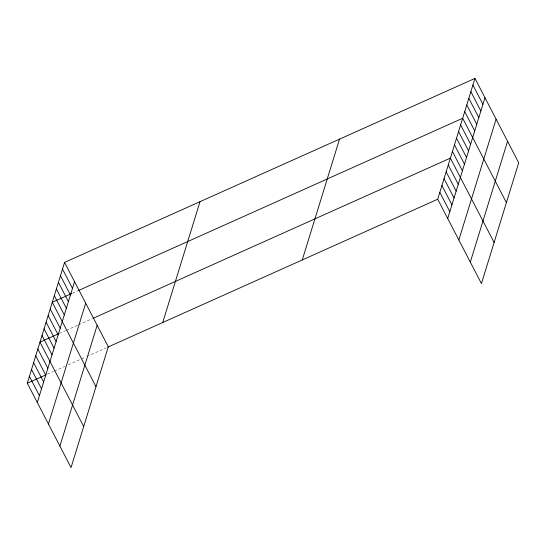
<?xml version="1.0" encoding="UTF-8"?>
<svg xmlns="http://www.w3.org/2000/svg" width="546" height="546" viewBox="0 0 546 546"><rect width="100%" height="100%" fill="white"/><g stroke="black" fill="none" stroke-linecap="round" stroke-linejoin="round"><path stroke-width="0.41" stroke-dasharray="2.73 2.05" d="M72.386 293.263L77.798 290.834M59.316 333.476L65.506 330.699M66.278 330.35L77.887 325.15M78.665 324.802L92.595 318.557M47.42 374.201L53.61 371.43M54.388 371.082L65.22 366.223M68.318 364.837L80.699 359.282M81.477 358.934L85.347 357.2M86.889 356.504L106.238 347.829"/><path stroke-width="0.82" d="M64.558 262.414L108.292 346.785L71.035 467.594L27.3 383.224L64.558 262.414L474.965 78.406L518.7 162.776L481.442 283.586L437.708 199.215L474.965 78.406M37.299 402.518L74.556 281.709M48.43 423.996L85.688 303.187M59.903 446.123L97.154 325.314M162.735 322.502L199.993 201.692M302.272 259.937L339.53 139.128M447.713 218.502L484.964 97.693M458.845 239.981L496.096 119.171M470.311 262.107L507.568 141.298M71.608 293.611L52.259 302.286L95.994 386.657M78.576 290.486L462.674 118.27L506.408 202.641M58.538 333.824L39.967 342.151L83.702 426.522M93.366 318.209L450.375 158.135L494.11 242.506M27.3 383.224L45.871 374.897M107.787 347.14L437.708 199.215M472.918 85.046L482.917 104.341M470.87 91.694L480.869 110.981M468.816 98.335L478.822 117.629M466.769 104.982L476.767 124.27M464.721 111.623L474.72 130.917M460.626 124.911L470.625 144.205M458.572 131.559L468.57 150.853M456.524 138.206L466.523 157.494M454.477 144.847L464.475 164.141M452.429 151.495L462.428 170.782M448.266 164.981L458.265 184.275M446.157 171.826L456.156 191.12M444.041 178.672L454.047 197.966M441.932 185.517L451.931 204.811M439.823 192.369L449.822 211.657M62.503 269.062L72.509 288.356M60.456 275.703L70.454 294.997M58.408 282.35L68.407 301.645M56.361 288.998L66.359 308.285M54.307 295.639L64.312 314.933M50.212 308.927L60.21 328.221M48.164 315.574L58.163 334.862M46.117 322.215L56.115 341.509M44.062 328.863L54.068 348.157M42.015 335.503L52.013 354.798M37.858 348.996L47.857 368.291M35.743 355.842L45.741 375.136M33.634 362.687L43.632 381.982M31.525 369.533L41.523 388.827M29.409 376.378L39.414 395.673"/></g></svg>
